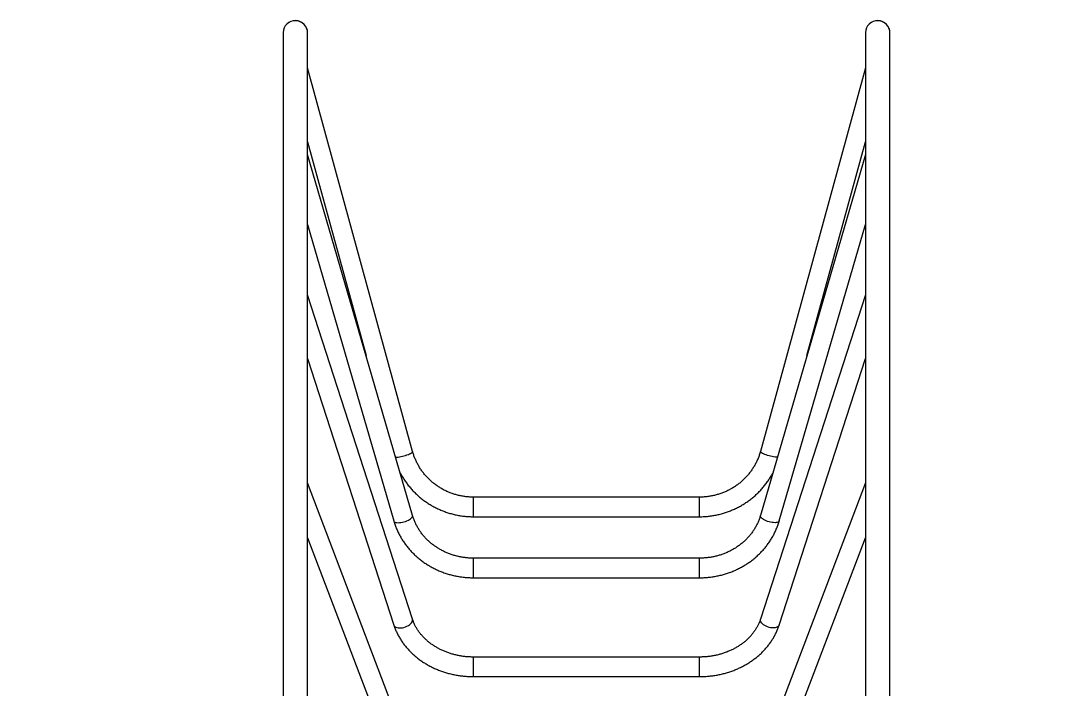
# Model space of a CAD drawing. Header units: millimetres. Extents: x -10881 to 8954, y -8695 to 5624.
# Drawn here: x 4592 to 6011, y 2530 to 3447 of the extents above; entities that cross this region are included whole.
import ezdxf

# ---------------------------------------------------------------- set-up
doc = ezdxf.new("R2010")
doc.units = ezdxf.units.MM
for name, color, linetype in [('DIKOM_ОБЪЕКТ', 7, 'Continuous'), ('DIKOM_РАЗМЕР_ЗОНА', 7, 'Continuous'), ('DIKOM_РАЗМЕР_ОБЪЕКТА', 7, 'Continuous')]:
    doc.layers.add(name, color=color, linetype=linetype)
doc.styles.add('style1', font='arial.ttf', dxfattribs={"width": 0.8})
doc.dimstyles.new('1-50', dxfattribs={"dimtxt": 300, "dimasz": 200, "dimexe": 100, "dimexo": 0, "dimgap": 100, "dimtad": 1, "dimtxsty": 'style1', "dimcen": 200, "dimclrd": 7, "dimclre": 7, "dimclrt": 7, "dimadec": 1, "dimazin": 2, "dimtfac": 1, "dimtmove": 0, "dimatfit": 2, "dimfxl": 0, "dimlwd": 25, "dimlwe": 18, "dimarcsym": 0})

# ---------------------------------------------------------------- blocks, each defined once
blk = doc.blocks.new('*D10')
at = {"layer": 'Defpoints', "color": 0, "transparency": 16777216}
for p in [(-7152.7, 2730.8), (7385.2, 911.3), (7385.2, -7693.8)]:
    blk.add_point(p, dxfattribs=at)
at = {"layer": 'DIKOM_РАЗМЕР_ОБЪЕКТА', "color": 7, "lineweight": 18, "transparency": 16777216}
for p, q in [((-7152.7, 2730.8), (-7152.7, -7793.8)), ((7385.2, 911.3), (7385.2, -7793.8))]:
    blk.add_line(p, q, dxfattribs=at)
at = {"layer": 'DIKOM_РАЗМЕР_ОБЪЕКТА', "color": 7, "lineweight": 25, "transparency": 16777216}
blk.add_line((-6952.7, -7693.8), (7185.2, -7693.8), dxfattribs=at)
at = {"layer": 'DIKOM_РАЗМЕР_ОБЪЕКТА', "color": 7, "transparency": 16777216}
for points in [[(-6952.7, -7660.4), (-6952.7, -7727.1), (-7152.7, -7693.8)], [(7185.2, -7660.4), (7185.2, -7727.1), (7385.2, -7693.8)]]:
    blk.add_solid(points, dxfattribs=at)
at = {"layer": 'DIKOM_РАЗМЕР_ОБЪЕКТА', "color": 7, "transparency": 16777216, "insert": (116.2, -7440.6), "char_height": 300, "attachment_point": 5, "style": 'style1'}
blk.add_mtext('14500', dxfattribs=at)
blk = doc.blocks.new('*D12')
at = {"layer": 'Defpoints', "color": 0, "transparency": 16777216}
for p in [(-9113.3, 3014), (8954.2, 2756.5), (8954.2, -8594.5)]:
    blk.add_point(p, dxfattribs=at)
at = {"layer": 'DIKOM_РАЗМЕР_ЗОНА', "color": 7, "lineweight": 18, "transparency": 16777216}
for p, q in [((-9113.3, 3014), (-9113.3, -8694.5)), ((8954.2, 2756.5), (8954.2, -8694.5))]:
    blk.add_line(p, q, dxfattribs=at)
at = {"layer": 'DIKOM_РАЗМЕР_ЗОНА', "color": 7, "lineweight": 25, "transparency": 16777216}
blk.add_line((-8913.3, -8594.5), (8754.2, -8594.5), dxfattribs=at)
at = {"layer": 'DIKOM_РАЗМЕР_ЗОНА', "color": 7, "transparency": 16777216}
for points in [[(-8913.3, -8561.2), (-8913.3, -8627.8), (-9113.3, -8594.5)], [(8754.2, -8561.2), (8754.2, -8627.8), (8954.2, -8594.5)]]:
    blk.add_solid(points, dxfattribs=at)
at = {"layer": 'DIKOM_РАЗМЕР_ЗОНА', "color": 7, "transparency": 16777216, "insert": (-79.6, -8341.3), "char_height": 300, "attachment_point": 5, "style": 'style1'}
blk.add_mtext('18000', dxfattribs=at)

msp = doc.modelspace()

# ---------------------------------------------------------------- linework, layer by layer
at = {"layer": 'DIKOM_ОБЪЕКТ', "color": 7, "linetype": 'Continuous', "lineweight": 15}
for p, q in [((4952.362, 3430.447), (4952.36, 3430.375)), ((5752.362, 3430.447), (5752.36, 3430.375)), ((5130.323, 2854.95), (4986.055, 3382.318)), ((5752.355, 3382.318), (5608.088, 2854.95)), ((4986.054, 3280.377), (5066.394, 2986.697)), ((5672.05, 2986.816), (5752.354, 3280.368)), ((5130.265, 2766.993), (4986.054, 3263.052)), ((5752.354, 3263.052), (5608.145, 2766.993)), ((4986.054, 3166.692), (5104.434, 2759.484)), ((5633.976, 2759.484), (5752.354, 3166.687)), ((5130.146, 2624.638), (4986.053, 3070.351)), ((5752.353, 3070.35), (5608.262, 2624.638)), ((4986.053, 2982.904), (5104.551, 2616.363)), ((5633.858, 2616.363), (5752.353, 2982.9)), ((5130.342, 2854.811), (5130.323, 2854.95)), ((5608.07, 2854.811), (5608.088, 2854.95)), ((5129.919, 2433.574), (4986.052, 2811.779)), ((5752.352, 2811.779), (5608.488, 2433.574)), ((5524.469, 2792.254), (5213.943, 2792.254)), ((5130.341, 2766.447), (5130.265, 2766.993)), ((5608.069, 2766.447), (5608.145, 2766.993)), ((5213.943, 2765.354), (5524.469, 2765.354)), ((4986.052, 2736.12), (5104.777, 2424.01)), ((5633.631, 2424.01), (5752.352, 2736.118)), ((5524.468, 2708.373), (5213.942, 2708.373)), ((5213.942, 2681.473), (5524.468, 2681.473)), ((5524.468, 2572.519), (5213.941, 2572.519)), ((5213.941, 2545.619), (5524.468, 2545.619))]:
    msp.add_line(p, q, dxfattribs=at)
at = {"layer": 'DIKOM_ОБЪЕКТ', "color": 7, "linetype": 'Continuous', "lineweight": 15, "flags": 128}
for points in [[(5106.992, 2847.047), (5107.098, 2847.046), (5108.551, 2847.098), (5110.244, 2847.267), (5112.131, 2847.549), (5114.161, 2847.937), (5116.277, 2848.418), (5118.423, 2848.982), (5120.539, 2849.611), (5122.569, 2850.289), (5124.456, 2850.997), (5126.149, 2851.716), (5127.602, 2852.427), (5128.776, 2853.11), (5129.638, 2853.746), (5130.165, 2854.318), (5130.342, 2854.811)], [(5631.418, 2847.047), (5631.314, 2847.046), (5629.861, 2847.098), (5628.167, 2847.267), (5626.28, 2847.549), (5624.251, 2847.937), (5622.134, 2848.418), (5619.989, 2848.982), (5617.872, 2849.611), (5615.843, 2850.289), (5613.956, 2850.997), (5612.263, 2851.716), (5610.809, 2852.427), (5609.636, 2853.11), (5608.774, 2853.746), (5608.247, 2854.318), (5608.07, 2854.811)], [(5213.943, 2791.978), (5213.943, 2792.244), (5213.943, 2792.254)], [(5213.943, 2765.354), (5213.943, 2765.463), (5213.943, 2765.927), (5213.943, 2766.743), (5213.943, 2767.887), (5213.943, 2769.329), (5213.943, 2771.03), (5213.943, 2772.942), (5213.943, 2775.015), (5213.943, 2777.19), (5213.943, 2779.41), (5213.943, 2781.613), (5213.943, 2783.74), (5213.943, 2785.732), (5213.943, 2787.535), (5213.943, 2789.1), (5213.943, 2790.384), (5213.943, 2791.352), (5213.943, 2791.978)], [(5524.469, 2791.978), (5524.469, 2792.244), (5524.469, 2792.254)], [(5524.469, 2765.354), (5524.469, 2765.463), (5524.469, 2765.927), (5524.469, 2766.743), (5524.469, 2767.887), (5524.469, 2769.329), (5524.469, 2771.03), (5524.469, 2772.942), (5524.469, 2775.015), (5524.469, 2777.19), (5524.469, 2779.41), (5524.469, 2781.613), (5524.469, 2783.74), (5524.469, 2785.732), (5524.469, 2787.535), (5524.469, 2789.1), (5524.469, 2790.384), (5524.469, 2791.352), (5524.469, 2791.978)], [(5104.434, 2759.484), (5104.535, 2759.215), (5105.062, 2758.51), (5105.923, 2757.934), (5107.097, 2757.502), (5108.55, 2757.227), (5110.243, 2757.116), (5112.131, 2757.172), (5114.16, 2757.393), (5116.276, 2757.774), (5118.422, 2758.304), (5120.539, 2758.969), (5122.568, 2759.75), (5124.455, 2760.626), (5126.148, 2761.573), (5127.602, 2762.566), (5128.775, 2763.577), (5129.637, 2764.579), (5130.164, 2765.545), (5130.341, 2766.447)], [(5633.976, 2759.484), (5633.875, 2759.215), (5633.349, 2758.51), (5632.487, 2757.934), (5631.313, 2757.502), (5629.86, 2757.227), (5628.167, 2757.116), (5626.279, 2757.172), (5624.25, 2757.393), (5622.134, 2757.774), (5619.988, 2758.304), (5617.871, 2758.969), (5615.842, 2759.75), (5613.955, 2760.626), (5612.262, 2761.573), (5610.808, 2762.566), (5609.635, 2763.577), (5608.773, 2764.579), (5608.246, 2765.545), (5608.069, 2766.447)], [(5213.942, 2707.32), (5213.942, 2708.01), (5213.942, 2708.343), (5213.942, 2708.373)], [(5213.942, 2681.473), (5213.942, 2681.538), (5213.942, 2681.936), (5213.942, 2682.689), (5213.942, 2683.775), (5213.942, 2685.166), (5213.942, 2686.823), (5213.942, 2688.7), (5213.942, 2690.748), (5213.942, 2692.909), (5213.942, 2695.125), (5213.942, 2697.336), (5213.942, 2699.481), (5213.942, 2701.502), (5213.942, 2703.343), (5213.942, 2704.955), (5213.942, 2706.293), (5213.942, 2707.32)], [(5524.468, 2707.32), (5524.468, 2708.01), (5524.468, 2708.343), (5524.468, 2708.373)], [(5524.468, 2681.473), (5524.468, 2681.538), (5524.468, 2681.936), (5524.468, 2682.689), (5524.468, 2683.775), (5524.468, 2685.166), (5524.468, 2686.823), (5524.468, 2688.7), (5524.468, 2690.748), (5524.468, 2692.909), (5524.468, 2695.125), (5524.468, 2697.336), (5524.468, 2699.481), (5524.468, 2701.502), (5524.468, 2703.343), (5524.468, 2704.955), (5524.468, 2706.293), (5524.468, 2707.32)], [(5130.34, 2623.386), (5130.163, 2624.585), (5130.146, 2624.638)], [(5608.068, 2623.386), (5608.246, 2624.585), (5608.262, 2624.638)], [(5104.551, 2616.363), (5105.061, 2615.328), (5105.923, 2614.381), (5107.096, 2613.601), (5108.549, 2613.01), (5110.243, 2612.622), (5112.13, 2612.45), (5114.159, 2612.497), (5116.276, 2612.762), (5118.421, 2613.239), (5120.538, 2613.914), (5122.567, 2614.768), (5124.454, 2615.778), (5126.148, 2616.918), (5127.601, 2618.155), (5128.774, 2619.456), (5129.636, 2620.786), (5130.163, 2622.108), (5130.34, 2623.386)], [(5633.858, 2616.363), (5633.348, 2615.328), (5632.486, 2614.381), (5631.312, 2613.601), (5629.859, 2613.01), (5628.166, 2612.622), (5626.279, 2612.45), (5624.249, 2612.497), (5622.133, 2612.762), (5619.987, 2613.239), (5617.871, 2613.914), (5615.841, 2614.768), (5613.954, 2615.778), (5612.261, 2616.918), (5610.808, 2618.155), (5609.634, 2619.456), (5608.772, 2620.786), (5608.245, 2622.108), (5608.068, 2623.386)], [(5213.941, 2570.216), (5213.941, 2571.303), (5213.941, 2572.056), (5213.941, 2572.454), (5213.941, 2572.519)], [(5213.941, 2545.619), (5213.941, 2545.649), (5213.941, 2545.982), (5213.941, 2546.672), (5213.941, 2547.699), (5213.941, 2549.037), (5213.941, 2550.649), (5213.941, 2552.49), (5213.941, 2554.51), (5213.941, 2556.655), (5213.941, 2558.866), (5213.941, 2561.082), (5213.941, 2563.244), (5213.941, 2565.291), (5213.941, 2567.169), (5213.941, 2568.826), (5213.941, 2570.216)], [(5524.468, 2570.216), (5524.468, 2571.303), (5524.468, 2572.056), (5524.468, 2572.454), (5524.468, 2572.519)], [(5524.468, 2545.619), (5524.468, 2545.649), (5524.468, 2545.982), (5524.468, 2546.672), (5524.468, 2547.699), (5524.468, 2549.037), (5524.468, 2550.649), (5524.468, 2552.49), (5524.468, 2554.51), (5524.468, 2556.655), (5524.468, 2558.866), (5524.468, 2561.082), (5524.468, 2563.244), (5524.468, 2565.291), (5524.468, 2567.169), (5524.468, 2568.826), (5524.468, 2570.216)]]:
    msp.add_lwpolyline(points, dxfattribs=at)
at = {"layer": 'DIKOM_ОБЪЕКТ', "color": 7, "linetype": 'Continuous', "lineweight": 15}
for centre, start, end in [((4969.207, 3430.028), 0, 178.849758), ((4969.208, 3430.1), 358.81881, 178.818809), ((5769.207, 3430.028), 0, 178.849758), ((5769.208, 3430.1), 358.81881, 178.818809)]:
    msp.add_arc(centre, 16.85, start, end, dxfattribs=at)
for points, knots in [([(4952.36, 3430.375), (4952.36, 3430.332), (4952.358, 3430.252), (4952.357, 3430.183), (4952.357, 3430.117), (4952.357, 3430.078), (4952.357, 3430.047), (4952.357, 3430.024), (4952.357, 3429.946), (4952.357, 3429.666), (4952.357, 3429.007), (4952.356, 3428.022), (4952.356, 3426.722), (4952.356, 3425.108), (4952.356, 3423.178), (4952.356, 3420.934), (4952.356, 3418.375), (4952.356, 3415.503), (4952.356, 3412.317), (4952.356, 3408.817), (4952.356, 3405.005), (4952.356, 3400.881), (4952.356, 3396.446), (4952.356, 3391.7), (4952.356, 3386.644), (4952.355, 3381.279), (4952.355, 3375.605), (4952.355, 3369.624), (4952.355, 3363.336), (4952.355, 3356.743), (4952.355, 3349.845), (4952.355, 3342.644), (4952.355, 3335.14), (4952.355, 3327.335), (4952.355, 3319.23), (4952.355, 3310.826), (4952.355, 3302.125), (4952.355, 3293.127), (4952.355, 3283.835), (4952.354, 3274.25), (4952.354, 3264.372), (4952.354, 3254.204), (4952.354, 3243.748), (4952.354, 3233.004), (4952.354, 3221.974), (4952.354, 3210.661), (4952.354, 3199.066), (4952.354, 3187.19), (4952.354, 3175.037), (4952.354, 3162.606), (4952.354, 3149.901), (4952.354, 3136.923), (4952.354, 3123.674), (4952.353, 3110.157), (4952.353, 3096.373), (4952.353, 3082.325), (4952.353, 3068.014), (4952.353, 3053.443), (4952.353, 3038.615), (4952.353, 3023.53), (4952.353, 3008.193), (4952.353, 2992.605), (4952.353, 2976.768), (4952.353, 2960.685), (4952.353, 2944.359), (4952.353, 2927.791), (4952.353, 2910.985), (4952.353, 2893.944), (4952.353, 2876.669), (4952.353, 2859.163), (4952.352, 2841.429), (4952.352, 2823.471), (4952.352, 2805.29), (4952.352, 2786.889), (4952.352, 2768.271), (4952.352, 2749.44), (4952.352, 2730.397), (4952.352, 2711.147), (4952.352, 2691.691), (4952.352, 2672.033), (4952.352, 2652.176), (4952.352, 2632.124), (4952.352, 2611.878), (4952.352, 2591.442), (4952.352, 2570.82), (4952.352, 2550.014), (4952.352, 2529.028), (4952.352, 2507.865), (4952.352, 2486.528), (4952.352, 2465.021), (4952.352, 2443.346), (4952.352, 2421.508), (4952.351, 2399.509), (4952.351, 2377.353), (4952.351, 2355.044), (4952.351, 2332.584), (4952.351, 2309.977), (4952.351, 2287.227), (4952.351, 2264.338), (4952.351, 2241.312), (4952.351, 2218.153), (4952.351, 2194.865), (4952.351, 2171.452), (4952.351, 2147.917), (4952.351, 2124.263), (4952.351, 2100.495), (4952.351, 2076.615), (4952.351, 2052.629), (4952.351, 2028.538), (4952.351, 2004.348), (4952.351, 1980.062), (4952.351, 1955.683), (4952.351, 1931.215), (4952.351, 1906.663), (4952.351, 1882.029), (4952.351, 1857.318), (4952.351, 1832.534), (4952.351, 1807.68), (4952.351, 1782.759), (4952.351, 1757.778), (4952.351, 1732.734), (4952.351, 1714.744), (4952.351, 1705.09), (4952.351, 1703.817)], [0, 0, 0, 0, 0.00006685, 0.00012143, 0.00022286, 0.00046859, 0.00094973, 0.00214101, 0.00563361, 0.0140129, 0.02287161, 0.03167268, 0.04046676, 0.049259, 0.05805056, 0.0668418, 0.07563287, 0.08442385, 0.09321477, 0.10200566, 0.11079652, 0.11958736, 0.12837819, 0.13716901, 0.14595983, 0.15475063, 0.16354144, 0.17233224, 0.18112303, 0.18991383, 0.19870462, 0.20749541, 0.2162862, 0.22507699, 0.23386778, 0.24265857, 0.25144936, 0.26024014, 0.26903093, 0.27782172, 0.2866125, 0.29540329, 0.30419407, 0.31298485, 0.32177564, 0.33056642, 0.33935721, 0.34814799, 0.35693877, 0.36572956, 0.37452034, 0.38331112, 0.3921019, 0.40089269, 0.40968347, 0.41847425, 0.42726503, 0.43605582, 0.4448466, 0.45363738, 0.46242816, 0.47121895, 0.48000973, 0.48880051, 0.49759129, 0.50638207, 0.51517286, 0.52396364, 0.53275442, 0.5415452, 0.55033598, 0.55912677, 0.56791755, 0.57670833, 0.58549911, 0.59428989, 0.60308068, 0.61187146, 0.62066224, 0.62945302, 0.6382438, 0.64703458, 0.65582537, 0.66461615, 0.67340693, 0.68219771, 0.69098849, 0.69977927, 0.70857006, 0.71736084, 0.72615162, 0.7349424, 0.74373318, 0.75252396, 0.76131474, 0.77010553, 0.77889631, 0.78768709, 0.79647787, 0.80526865, 0.81405943, 0.82285022, 0.831641, 0.84043178, 0.84922256, 0.85801334, 0.86680412, 0.8755949, 0.88438569, 0.89317647, 0.90196725, 0.91075803, 0.91954881, 0.92833959, 0.93713037, 0.94592116, 0.95471194, 0.96350272, 0.9722935, 0.98108428, 0.98987506, 0.99866584, 1, 1, 1, 1]), ([(4986.051, 1703.817), (4986.051, 1709.989), (4986.051, 1724.536), (4986.051, 1747.397), (4986.051, 1772.405), (4986.051, 1797.351), (4986.051, 1822.233), (4986.051, 1847.047), (4986.051, 1871.789), (4986.051, 1896.455), (4986.051, 1921.042), (4986.051, 1945.545), (4986.051, 1969.961), (4986.051, 1994.287), (4986.051, 2018.517), (4986.051, 2042.649), (4986.051, 2066.679), (4986.051, 2090.604), (4986.051, 2114.418), (4986.051, 2138.12), (4986.051, 2161.705), (4986.051, 2185.169), (4986.051, 2208.51), (4986.051, 2231.722), (4986.051, 2254.804), (4986.051, 2277.75), (4986.051, 2300.559), (4986.051, 2323.225), (4986.051, 2345.746), (4986.051, 2368.119), (4986.051, 2390.339), (4986.051, 2412.403), (4986.052, 2434.308), (4986.052, 2456.051), (4986.052, 2477.628), (4986.052, 2499.036), (4986.052, 2520.272), (4986.052, 2541.332), (4986.052, 2562.213), (4986.052, 2582.911), (4986.052, 2603.425), (4986.052, 2623.75), (4986.052, 2643.883), (4986.052, 2663.821), (4986.052, 2683.562), (4986.052, 2703.102), (4986.052, 2722.438), (4986.052, 2741.567), (4986.052, 2760.486), (4986.052, 2779.193), (4986.052, 2797.684), (4986.052, 2815.957), (4986.052, 2834.008), (4986.053, 2851.835), (4986.053, 2869.436), (4986.053, 2886.807), (4986.053, 2903.946), (4986.053, 2920.85), (4986.053, 2937.516), (4986.053, 2953.943), (4986.053, 2970.127), (4986.053, 2986.066), (4986.053, 3001.758), (4986.053, 3017.199), (4986.053, 3032.389), (4986.053, 3047.324), (4986.053, 3062.002), (4986.053, 3076.421), (4986.053, 3090.578), (4986.053, 3104.472), (4986.054, 3118.1), (4986.054, 3131.46), (4986.054, 3144.551), (4986.054, 3157.369), (4986.054, 3169.914), (4986.054, 3182.183), (4986.054, 3194.174), (4986.054, 3205.886), (4986.054, 3217.316), (4986.054, 3228.463), (4986.054, 3239.326), (4986.054, 3249.902), (4986.054, 3260.19), (4986.054, 3270.188), (4986.054, 3279.895), (4986.055, 3289.309), (4986.055, 3298.429), (4986.055, 3307.253), (4986.055, 3315.78), (4986.055, 3324.009), (4986.055, 3331.939), (4986.055, 3339.568), (4986.055, 3346.895), (4986.055, 3353.919), (4986.055, 3360.638), (4986.055, 3367.053), (4986.055, 3373.161), (4986.055, 3378.962), (4986.055, 3384.455), (4986.056, 3389.64), (4986.056, 3394.514), (4986.056, 3399.079), (4986.056, 3403.332), (4986.056, 3407.273), (4986.056, 3410.902), (4986.056, 3414.218), (4986.056, 3417.221), (4986.056, 3419.909), (4986.056, 3422.284), (4986.056, 3424.343), (4986.056, 3426.088), (4986.056, 3427.517), (4986.057, 3428.631), (4986.057, 3429.427), (4986.057, 3429.835), (4986.057, 3429.967), (4986.057, 3430.006), (4986.057, 3430.001), (4986.057, 3430)], [0, 0, 0, 0, 0.00649104, 0.01529921, 0.02410737, 0.03291554, 0.04172371, 0.05053187, 0.05934004, 0.06814821, 0.07695637, 0.08576454, 0.0945727, 0.10338087, 0.11218904, 0.1209972, 0.12980537, 0.13861354, 0.1474217, 0.15622987, 0.16503804, 0.1738462, 0.18265437, 0.19146253, 0.2002707, 0.20907887, 0.21788703, 0.2266952, 0.23550337, 0.24431153, 0.2531197, 0.26192787, 0.27073603, 0.2795442, 0.28835236, 0.29716053, 0.3059687, 0.31477686, 0.32358503, 0.3323932, 0.34120136, 0.35000953, 0.35881769, 0.36762586, 0.37643403, 0.38524219, 0.39405036, 0.40285853, 0.41166669, 0.42047486, 0.42928302, 0.43809119, 0.44689936, 0.45570752, 0.46451569, 0.47332385, 0.48213202, 0.49094019, 0.49974835, 0.50855652, 0.51736468, 0.52617285, 0.53498101, 0.54378918, 0.55259735, 0.56140551, 0.57021368, 0.57902184, 0.58783001, 0.59663817, 0.60544634, 0.6142545, 0.62306267, 0.63187083, 0.640679, 0.64948716, 0.65829533, 0.66710349, 0.67591166, 0.68471982, 0.69352799, 0.70233615, 0.71114431, 0.71995248, 0.72876064, 0.7375688, 0.74637696, 0.75518513, 0.76399329, 0.77280145, 0.78160961, 0.79041777, 0.79922593, 0.80803408, 0.81684224, 0.8256504, 0.83445855, 0.8432667, 0.85207485, 0.86088299, 0.86969113, 0.87849927, 0.88730739, 0.89611551, 0.90492362, 0.91373171, 0.92253977, 0.9313478, 0.94015577, 0.94896365, 0.95777138, 0.9665788, 0.97538559, 0.98419071, 0.99298985, 0.99747317, 0.99971482, 1, 1, 1, 1]), ([(5752.36, 3430.375), (5752.36, 3430.332), (5752.358, 3430.252), (5752.357, 3430.183), (5752.357, 3430.117), (5752.357, 3430.078), (5752.357, 3430.047), (5752.357, 3430.024), (5752.357, 3429.946), (5752.357, 3429.666), (5752.357, 3429.007), (5752.356, 3428.022), (5752.356, 3426.722), (5752.356, 3425.108), (5752.356, 3423.178), (5752.356, 3420.934), (5752.356, 3418.375), (5752.356, 3415.503), (5752.356, 3412.317), (5752.356, 3408.817), (5752.356, 3405.005), (5752.356, 3400.881), (5752.356, 3396.446), (5752.356, 3391.7), (5752.356, 3386.644), (5752.355, 3381.279), (5752.355, 3375.605), (5752.355, 3369.624), (5752.355, 3363.336), (5752.355, 3356.743), (5752.355, 3349.845), (5752.355, 3342.644), (5752.355, 3335.14), (5752.355, 3327.335), (5752.355, 3319.23), (5752.355, 3310.826), (5752.355, 3302.125), (5752.355, 3293.127), (5752.355, 3283.835), (5752.354, 3274.25), (5752.354, 3264.372), (5752.354, 3254.204), (5752.354, 3243.748), (5752.354, 3233.004), (5752.354, 3221.974), (5752.354, 3210.661), (5752.354, 3199.066), (5752.354, 3187.19), (5752.354, 3175.037), (5752.354, 3162.606), (5752.354, 3149.901), (5752.354, 3136.923), (5752.354, 3123.674), (5752.353, 3110.157), (5752.353, 3096.373), (5752.353, 3082.325), (5752.353, 3068.014), (5752.353, 3053.443), (5752.353, 3038.615), (5752.353, 3023.53), (5752.353, 3008.193), (5752.353, 2992.605), (5752.353, 2976.768), (5752.353, 2960.685), (5752.353, 2944.359), (5752.353, 2927.791), (5752.353, 2910.985), (5752.353, 2893.944), (5752.353, 2876.669), (5752.353, 2859.163), (5752.352, 2841.429), (5752.352, 2823.471), (5752.352, 2805.29), (5752.352, 2786.889), (5752.352, 2768.271), (5752.352, 2749.44), (5752.352, 2730.397), (5752.352, 2711.147), (5752.352, 2691.691), (5752.352, 2672.033), (5752.352, 2652.176), (5752.352, 2632.124), (5752.352, 2611.878), (5752.352, 2591.442), (5752.352, 2570.82), (5752.352, 2550.014), (5752.352, 2529.028), (5752.352, 2507.865), (5752.352, 2486.528), (5752.352, 2465.021), (5752.352, 2443.346), (5752.352, 2421.508), (5752.351, 2399.509), (5752.351, 2377.353), (5752.351, 2355.044), (5752.351, 2332.584), (5752.351, 2309.977), (5752.351, 2287.227), (5752.351, 2264.338), (5752.351, 2241.312), (5752.351, 2218.153), (5752.351, 2194.865), (5752.351, 2171.452), (5752.351, 2147.917), (5752.351, 2124.263), (5752.351, 2100.495), (5752.351, 2076.615), (5752.351, 2052.629), (5752.351, 2028.538), (5752.351, 2004.348), (5752.351, 1980.062), (5752.351, 1955.683), (5752.351, 1931.215), (5752.351, 1906.663), (5752.351, 1882.029), (5752.351, 1857.318), (5752.351, 1832.534), (5752.351, 1807.68), (5752.351, 1782.759), (5752.351, 1757.778), (5752.351, 1732.734), (5752.351, 1714.744), (5752.351, 1705.09), (5752.351, 1703.817)], [0, 0, 0, 0, 0.000066853, 0.000121427, 0.000222862, 0.000468594, 0.000949733, 0.002141006, 0.00563361, 0.014012897, 0.022871609, 0.031672678, 0.040466757, 0.049259001, 0.058050556, 0.066841795, 0.07563287, 0.084423851, 0.093214774, 0.102005659, 0.11079652, 0.119587362, 0.128378192, 0.137169013, 0.145959826, 0.154750634, 0.163541437, 0.172332237, 0.181123034, 0.189913829, 0.198704623, 0.207495414, 0.216286205, 0.225076994, 0.233867783, 0.242658571, 0.251449358, 0.260240144, 0.26903093, 0.277821716, 0.286612501, 0.295403286, 0.30419407, 0.312984854, 0.321775638, 0.330566422, 0.339357206, 0.348147989, 0.356938773, 0.365729556, 0.374520339, 0.383311122, 0.392101905, 0.400892687, 0.40968347, 0.418474252, 0.427265035, 0.436055817, 0.4448466, 0.453637382, 0.462428164, 0.471218946, 0.480009729, 0.488800511, 0.497591293, 0.506382075, 0.515172857, 0.523963639, 0.532754421, 0.541545203, 0.550335984, 0.559126766, 0.567917548, 0.57670833, 0.585499112, 0.594289893, 0.603080675, 0.611871457, 0.620662239, 0.62945302, 0.638243802, 0.647034584, 0.655825365, 0.664616147, 0.673406929, 0.68219771, 0.690988492, 0.699779274, 0.708570055, 0.717360837, 0.726151618, 0.7349424, 0.743733181, 0.752523963, 0.761314745, 0.770105526, 0.778896308, 0.787687089, 0.796477871, 0.805268652, 0.814059434, 0.822850215, 0.831640997, 0.840431778, 0.84922256, 0.858013341, 0.866804123, 0.875594904, 0.884385686, 0.893176467, 0.901967249, 0.91075803, 0.919548811, 0.928339593, 0.937130374, 0.945921156, 0.954711937, 0.963502719, 0.9722935, 0.981084282, 0.989875063, 0.998665845, 1, 1, 1, 1]), ([(5786.051, 1703.817), (5786.051, 1709.989), (5786.051, 1724.536), (5786.051, 1747.397), (5786.051, 1772.405), (5786.051, 1797.351), (5786.051, 1822.233), (5786.051, 1847.047), (5786.051, 1871.789), (5786.051, 1896.455), (5786.051, 1921.042), (5786.051, 1945.545), (5786.051, 1969.961), (5786.051, 1994.287), (5786.051, 2018.517), (5786.051, 2042.649), (5786.051, 2066.679), (5786.051, 2090.604), (5786.051, 2114.418), (5786.051, 2138.12), (5786.051, 2161.705), (5786.051, 2185.169), (5786.051, 2208.51), (5786.051, 2231.722), (5786.051, 2254.804), (5786.051, 2277.75), (5786.051, 2300.559), (5786.051, 2323.225), (5786.051, 2345.746), (5786.051, 2368.119), (5786.051, 2390.339), (5786.051, 2412.403), (5786.052, 2434.308), (5786.052, 2456.051), (5786.052, 2477.628), (5786.052, 2499.036), (5786.052, 2520.272), (5786.052, 2541.332), (5786.052, 2562.213), (5786.052, 2582.911), (5786.052, 2603.425), (5786.052, 2623.75), (5786.052, 2643.883), (5786.052, 2663.821), (5786.052, 2683.562), (5786.052, 2703.102), (5786.052, 2722.438), (5786.052, 2741.567), (5786.052, 2760.486), (5786.052, 2779.193), (5786.052, 2797.684), (5786.052, 2815.957), (5786.052, 2834.008), (5786.053, 2851.835), (5786.053, 2869.436), (5786.053, 2886.807), (5786.053, 2903.946), (5786.053, 2920.85), (5786.053, 2937.516), (5786.053, 2953.943), (5786.053, 2970.127), (5786.053, 2986.066), (5786.053, 3001.758), (5786.053, 3017.199), (5786.053, 3032.389), (5786.053, 3047.324), (5786.053, 3062.002), (5786.053, 3076.421), (5786.053, 3090.578), (5786.053, 3104.472), (5786.054, 3118.1), (5786.054, 3131.46), (5786.054, 3144.551), (5786.054, 3157.369), (5786.054, 3169.914), (5786.054, 3182.183), (5786.054, 3194.174), (5786.054, 3205.886), (5786.054, 3217.316), (5786.054, 3228.463), (5786.054, 3239.326), (5786.054, 3249.902), (5786.054, 3260.19), (5786.054, 3270.188), (5786.054, 3279.895), (5786.055, 3289.309), (5786.055, 3298.429), (5786.055, 3307.253), (5786.055, 3315.78), (5786.055, 3324.009), (5786.055, 3331.939), (5786.055, 3339.568), (5786.055, 3346.895), (5786.055, 3353.919), (5786.055, 3360.638), (5786.055, 3367.053), (5786.055, 3373.161), (5786.055, 3378.962), (5786.055, 3384.455), (5786.056, 3389.64), (5786.056, 3394.514), (5786.056, 3399.079), (5786.056, 3403.332), (5786.056, 3407.273), (5786.056, 3410.902), (5786.056, 3414.218), (5786.056, 3417.221), (5786.056, 3419.909), (5786.056, 3422.284), (5786.056, 3424.343), (5786.056, 3426.088), (5786.056, 3427.517), (5786.057, 3428.631), (5786.057, 3429.427), (5786.057, 3429.835), (5786.057, 3429.967), (5786.057, 3430.006), (5786.057, 3430.001), (5786.057, 3430)], [0, 0, 0, 0, 0.00649104, 0.01529921, 0.02410737, 0.03291554, 0.04172371, 0.05053187, 0.05934004, 0.06814821, 0.07695637, 0.08576454, 0.0945727, 0.10338087, 0.11218904, 0.1209972, 0.12980537, 0.13861354, 0.1474217, 0.15622987, 0.16503804, 0.1738462, 0.18265437, 0.19146253, 0.2002707, 0.20907887, 0.21788703, 0.2266952, 0.23550337, 0.24431153, 0.2531197, 0.26192787, 0.27073603, 0.2795442, 0.28835236, 0.29716053, 0.3059687, 0.31477686, 0.32358503, 0.3323932, 0.34120136, 0.35000953, 0.35881769, 0.36762586, 0.37643403, 0.38524219, 0.39405036, 0.40285853, 0.41166669, 0.42047486, 0.42928302, 0.43809119, 0.44689936, 0.45570752, 0.46451569, 0.47332385, 0.48213202, 0.49094019, 0.49974835, 0.50855652, 0.51736468, 0.52617285, 0.53498101, 0.54378918, 0.55259735, 0.56140551, 0.57021368, 0.57902184, 0.58783001, 0.59663817, 0.60544634, 0.6142545, 0.62306267, 0.63187083, 0.640679, 0.64948716, 0.65829533, 0.66710349, 0.67591166, 0.68471982, 0.69352799, 0.70233615, 0.71114431, 0.71995248, 0.72876064, 0.7375688, 0.74637696, 0.75518513, 0.76399329, 0.77280145, 0.78160961, 0.79041777, 0.79922593, 0.80803408, 0.81684224, 0.8256504, 0.83445855, 0.8432667, 0.85207485, 0.86088299, 0.86969113, 0.87849927, 0.88730739, 0.89611551, 0.90492362, 0.91373171, 0.92253977, 0.9313478, 0.94015577, 0.94896365, 0.95777138, 0.9665788, 0.97538559, 0.98419071, 0.99298985, 0.99747317, 0.99971482, 1, 1, 1, 1]), ([(5213.943, 2792.254), (5213.087, 2792.261), (5210.492, 2792.284), (5206.161, 2792.547), (5200.976, 2793.155), (5195.839, 2794.071), (5190.767, 2795.286), (5185.78, 2796.798), (5180.895, 2798.601), (5176.13, 2800.688), (5171.502, 2803.052), (5167.029, 2805.683), (5162.726, 2808.574), (5158.61, 2811.712), (5154.694, 2815.087), (5150.994, 2818.687), (5147.522, 2822.498), (5144.292, 2826.508), (5141.314, 2830.7), (5138.601, 2835.061), (5136.163, 2839.574), (5134.006, 2844.223), (5132.176, 2848.909), (5131.006, 2852.507), (5130.447, 2854.506), (5130.323, 2854.95)], [0, 0, 0, 0, 0.02261457, 0.06859145, 0.11457332, 0.16055636, 0.20654211, 0.25253208, 0.29852779, 0.34453068, 0.39054217, 0.4365636, 0.48259623, 0.52864119, 0.5746995, 0.62077204, 0.66685949, 0.71296235, 0.75908088, 0.80521512, 0.85136484, 0.89752957, 0.94370855, 0.98748976, 1, 1, 1, 1]), ([(5608.088, 2854.95), (5607.861, 2854.15), (5607.17, 2851.71), (5605.793, 2847.692), (5603.85, 2842.951), (5601.614, 2838.333), (5599.097, 2833.856), (5596.309, 2829.536), (5593.258, 2825.388), (5589.957, 2821.428), (5586.417, 2817.67), (5582.652, 2814.127), (5578.675, 2810.814), (5574.501, 2807.741), (5570.146, 2804.919), (5565.624, 2802.36), (5560.953, 2800.072), (5556.149, 2798.063), (5551.231, 2796.341), (5546.215, 2794.912), (5541.121, 2793.78), (5535.967, 2792.95), (5530.862, 2792.437), (5527.022, 2792.266), (5524.921, 2792.256), (5524.469, 2792.254)], [0, 0, 0, 0, 0.02255885, 0.06877048, 0.11498064, 0.16117986, 0.20736676, 0.25354021, 0.29969931, 0.34584345, 0.39197228, 0.43808566, 0.48418372, 0.53026681, 0.57633544, 0.62239034, 0.66843237, 0.71446255, 0.76048198, 0.80649191, 0.85249362, 0.89848849, 0.94447794, 0.98804426, 1, 1, 1, 1]), ([(5113.255, 2825.504), (5113.681, 2824.679), (5115.01, 2822.106), (5117.541, 2817.942), (5120.822, 2813.024), (5124.379, 2808.291), (5128.181, 2803.747), (5132.223, 2799.406), (5136.493, 2795.28), (5140.978, 2791.381), (5145.668, 2787.719), (5150.547, 2784.306), (5155.604, 2781.15), (5160.824, 2778.26), (5166.192, 2775.644), (5171.693, 2773.31), (5177.313, 2771.265), (5183.035, 2769.513), (5188.843, 2768.061), (5194.722, 2766.912), (5200.655, 2766.068), (5206.52, 2765.545), (5210.956, 2765.367), (5213.395, 2765.356), (5213.943, 2765.354)], [0, 0, 0, 0, 0.022777815, 0.071033079, 0.119295347, 0.167565072, 0.215842606, 0.264128205, 0.312422023, 0.36072412, 0.40903446, 0.457352919, 0.505679287, 0.554013275, 0.602354522, 0.6507026, 0.69905702, 0.747417242, 0.795782676, 0.844152692, 0.892526624, 0.940903776, 0.986742188, 1, 1, 1, 1]), ([(5524.469, 2765.354), (5525.584, 2765.363), (5528.697, 2765.39), (5533.802, 2765.682), (5539.762, 2766.317), (5545.679, 2767.265), (5551.537, 2768.517), (5557.32, 2770.072), (5563.011, 2771.924), (5568.595, 2774.069), (5574.055, 2776.5), (5579.377, 2779.21), (5584.546, 2782.193), (5589.547, 2785.44), (5594.366, 2788.941), (5598.99, 2792.687), (5603.406, 2796.667), (5607.602, 2800.871), (5611.566, 2805.286), (5615.284, 2809.9), (5618.758, 2814.698), (5621.938, 2819.682), (5624.056, 2823.252), (5625.027, 2825.196), (5625.119, 2825.38)], [0, 0, 0, 0, 0.02704454, 0.07547344, 0.12390638, 0.17233872, 0.2207697, 0.26919855, 0.31762453, 0.36604691, 0.41446499, 0.46287809, 0.51128559, 0.55968689, 0.60808146, 0.65646883, 0.70484858, 0.75322039, 0.80158401, 0.84993928, 0.89828614, 0.94662462, 0.99495485, 1, 1, 1, 1]), ([(5213.942, 2708.373), (5213.079, 2708.381), (5210.481, 2708.402), (5206.155, 2708.648), (5200.989, 2709.212), (5195.87, 2710.062), (5190.817, 2711.189), (5185.848, 2712.591), (5180.981, 2714.261), (5176.234, 2716.193), (5171.624, 2718.381), (5167.167, 2720.816), (5162.878, 2723.489), (5158.774, 2726.392), (5154.868, 2729.513), (5151.175, 2732.842), (5147.708, 2736.366), (5144.479, 2740.073), (5141.5, 2743.951), (5138.78, 2747.985), (5136.332, 2752.163), (5134.161, 2756.468), (5132.282, 2760.886), (5131.034, 2764.414), (5130.422, 2766.465), (5130.265, 2766.993)], [0, 0, 0, 0, 0.02267857, 0.06822065, 0.11376613, 0.15931272, 0.20486358, 0.25042205, 0.2959917, 0.34157636, 0.38718019, 0.43280766, 0.47846357, 0.524153, 0.56988126, 0.61565378, 0.66147599, 0.7073531, 0.75328992, 0.79929055, 0.84535811, 0.89149444, 0.93769973, 0.98397234, 1, 1, 1, 1]), ([(5608.145, 2766.993), (5607.923, 2766.254), (5607.24, 2763.988), (5605.878, 2760.251), (5603.951, 2755.832), (5601.73, 2751.529), (5599.23, 2747.356), (5596.458, 2743.329), (5593.426, 2739.462), (5590.145, 2735.77), (5586.626, 2732.265), (5582.883, 2728.96), (5578.93, 2725.866), (5574.78, 2722.995), (5570.448, 2720.356), (5565.951, 2717.96), (5561.304, 2715.814), (5556.525, 2713.927), (5551.63, 2712.305), (5546.638, 2710.954), (5541.566, 2709.878), (5536.433, 2709.082), (5531.257, 2708.57), (5527.261, 2708.388), (5524.997, 2708.376), (5524.468, 2708.373)], [0, 0, 0, 0, 0.022472005, 0.06887029, 0.11523377, 0.161537993, 0.207778686, 0.253953637, 0.300062478, 0.346106414, 0.392087928, 0.438010471, 0.483878182, 0.529695625, 0.575467577, 0.621198851, 0.666894171, 0.712558074, 0.758194858, 0.803808555, 0.849402928, 0.894981496, 0.940547562, 0.986104267, 1, 1, 1, 1]), ([(5104.434, 2759.484), (5104.738, 2758.472), (5105.582, 2755.671), (5107.206, 2751.148), (5109.387, 2745.955), (5111.864, 2740.878), (5114.624, 2735.928), (5117.661, 2731.12), (5120.967, 2726.468), (5124.533, 2721.984), (5128.349, 2717.68), (5132.405, 2713.57), (5136.689, 2709.664), (5141.19, 2705.974), (5145.894, 2702.51), (5150.79, 2699.281), (5155.863, 2696.298), (5161.099, 2693.568), (5166.484, 2691.099), (5172.002, 2688.898), (5177.638, 2686.972), (5183.376, 2685.325), (5189.201, 2683.963), (5195.095, 2682.89), (5201.043, 2682.108), (5206.923, 2681.63), (5211.229, 2681.482), (5213.534, 2681.475), (5213.942, 2681.473)], [0, 0, 0, 0, 0.02271653, 0.06291693, 0.10313109, 0.14336712, 0.18362737, 0.22391372, 0.26422745, 0.30456937, 0.34493976, 0.38533846, 0.42576491, 0.46621819, 0.50669711, 0.54720024, 0.587726, 0.62827268, 0.6688385, 0.70942166, 0.75002038, 0.79063289, 0.83125745, 0.8718924, 0.9125361, 0.95318699, 0.99170996, 1, 1, 1, 1]), ([(5524.468, 2681.473), (5525.576, 2681.483), (5528.686, 2681.508), (5533.792, 2681.784), (5539.766, 2682.387), (5545.698, 2683.288), (5551.571, 2684.479), (5557.368, 2685.957), (5563.073, 2687.72), (5568.67, 2689.761), (5574.144, 2692.075), (5579.478, 2694.656), (5584.658, 2697.496), (5589.669, 2700.588), (5594.497, 2703.922), (5599.128, 2707.49), (5603.55, 2711.281), (5607.749, 2715.284), (5611.714, 2719.488), (5615.434, 2723.881), (5618.899, 2728.45), (5622.098, 2733.183), (5625.023, 2738.066), (5627.665, 2743.085), (5630.019, 2748.225), (5632.039, 2753.38), (5633.291, 2757.156), (5633.884, 2759.169), (5633.976, 2759.484)], [0, 0, 0, 0, 0.022498, 0.06315734, 0.10382103, 0.14448421, 0.1851453, 0.22580264, 0.26645449, 0.30709903, 0.34773437, 0.38835851, 0.42896938, 0.46956487, 0.51014282, 0.5507011, 0.59123761, 0.63175036, 0.67223754, 0.71269755, 0.75312909, 0.79353122, 0.83390344, 0.87424571, 0.91455852, 0.95484292, 0.99294518, 1, 1, 1, 1]), ([(5213.941, 2572.519), (5213.066, 2572.525), (5210.459, 2572.544), (5206.128, 2572.764), (5200.972, 2573.265), (5195.864, 2574.017), (5190.823, 2575.013), (5185.868, 2576.251), (5181.017, 2577.724), (5176.288, 2579.427), (5171.696, 2581.352), (5167.26, 2583.493), (5162.993, 2585.839), (5158.911, 2588.383), (5155.028, 2591.114), (5151.357, 2594.022), (5147.909, 2597.097), (5144.697, 2600.327), (5141.73, 2603.702), (5139.018, 2607.21), (5136.57, 2610.84), (5134.392, 2614.58), (5132.499, 2618.421), (5131.108, 2621.785), (5130.404, 2623.874), (5130.146, 2624.638)], [0, 0, 0, 0, 0.02276786, 0.06776352, 0.11275917, 0.15775005, 0.20273686, 0.24772082, 0.2927039, 0.33768904, 0.38268039, 0.42768355, 0.47270584, 0.5177565, 0.56284693, 0.60799083, 0.65320428, 0.6985057, 0.74391559, 0.78945599, 0.83514964, 0.88101862, 0.92708259, 0.97335639, 1, 1, 1, 1]), ([(5608.262, 2624.638), (5608.048, 2623.997), (5607.385, 2622.017), (5606.055, 2618.741), (5604.163, 2614.853), (5601.981, 2611.065), (5599.523, 2607.391), (5596.796, 2603.844), (5593.813, 2600.434), (5590.582, 2597.174), (5587.115, 2594.075), (5583.425, 2591.147), (5579.524, 2588.4), (5575.424, 2585.844), (5571.142, 2583.489), (5566.69, 2581.342), (5562.086, 2579.413), (5557.345, 2577.709), (5552.484, 2576.235), (5547.521, 2574.999), (5542.474, 2574.005), (5537.362, 2573.255), (5532.202, 2572.758), (5527.896, 2572.543), (5525.316, 2572.525), (5524.468, 2572.519)], [0, 0, 0, 0, 0.022340478, 0.069085099, 0.115676641, 0.162059204, 0.208237298, 0.254223604, 0.300035993, 0.34569507, 0.391222249, 0.436638382, 0.481962849, 0.527213035, 0.572404073, 0.617548797, 0.662657823, 0.707739708, 0.752801163, 0.797847287, 0.842881809, 0.887907327, 0.932925543, 0.977937488, 1, 1, 1, 1]), ([(5104.551, 2616.363), (5104.863, 2615.429), (5105.723, 2612.861), (5107.374, 2608.724), (5109.58, 2603.99), (5112.082, 2599.362), (5114.868, 2594.851), (5117.932, 2590.47), (5121.267, 2586.232), (5124.863, 2582.149), (5128.71, 2578.232), (5132.798, 2574.493), (5137.115, 2570.943), (5141.65, 2567.591), (5146.389, 2564.449), (5151.318, 2561.523), (5156.424, 2558.824), (5161.692, 2556.358), (5167.107, 2554.133), (5172.654, 2552.154), (5178.316, 2550.427), (5184.079, 2548.957), (5189.925, 2547.748), (5195.839, 2546.802), (5201.803, 2546.128), (5207.843, 2545.699), (5211.895, 2545.646), (5213.941, 2545.619)], [0, 0, 0, 0, 0.02288068, 0.06291685, 0.10299578, 0.1431473, 0.1833761, 0.22368447, 0.26407247, 0.30453811, 0.34507774, 0.38568636, 0.42635806, 0.46708634, 0.50786446, 0.54868577, 0.5895439, 0.63043297, 0.67134768, 0.71228341, 0.75323621, 0.79420281, 0.83518056, 0.87616741, 0.91716176, 0.95816244, 1, 1, 1, 1]), ([(5524.468, 2545.619), (5525.563, 2545.627), (5528.664, 2545.65), (5533.766, 2545.899), (5539.752, 2546.448), (5545.696, 2547.268), (5551.582, 2548.354), (5557.393, 2549.703), (5563.114, 2551.313), (5568.727, 2553.177), (5574.218, 2555.293), (5579.57, 2557.655), (5584.768, 2560.255), (5589.797, 2563.088), (5594.643, 2566.145), (5599.291, 2569.418), (5603.728, 2572.898), (5607.94, 2576.574), (5611.915, 2580.436), (5615.642, 2584.474), (5619.11, 2588.674), (5622.308, 2593.024), (5625.228, 2597.511), (5627.863, 2602.122), (5630.198, 2606.845), (5632.225, 2611.589), (5633.322, 2614.796), (5633.858, 2616.363)], [0, 0, 0, 0, 0.02239851, 0.06340857, 0.10442574, 0.14544605, 0.18646868, 0.22749254, 0.26851612, 0.30953741, 0.35055382, 0.3915621, 0.43255826, 0.47353755, 0.51449441, 0.55542258, 0.59631509, 0.63716448, 0.67796297, 0.71870277, 0.75937635, 0.79997688, 0.84049864, 0.88093739, 0.92129082, 0.96155881, 1, 1, 1, 1])]:
    msp.add_open_spline(points, degree=3, knots=knots, dxfattribs=at)

# ---------------------------------------------------------------- dimensions: what is measured, and where the dimension line sits
at = {"layer": 'DIKOM_РАЗМЕР_ЗОНА'}
dim = msp.add_linear_dim(base=(8954.2, -8594.513), p1=(-9113.319, 3014.045), p2=(8954.2, 2756.48), text='18000', dimstyle='1-50', dxfattribs=at)
dim.commit()
dim.dimension.update_dxf_attribs({"geometry": '*D12', "text_midpoint": (-79.559, -8594.513), "dimtype": 160})
at = {"layer": 'DIKOM_РАЗМЕР_ОБЪЕКТА'}
dim = msp.add_linear_dim(base=(7385.217, -7693.766), p1=(-7152.73, 2730.795), p2=(7385.217, 911.281), text='14500', dimstyle='1-50', dxfattribs=at)
dim.commit()
dim.dimension.update_dxf_attribs({"geometry": '*D10', "text_midpoint": (116.244, -7693.766), "dimtype": 160})

doc.saveas('drawing.dxf')
